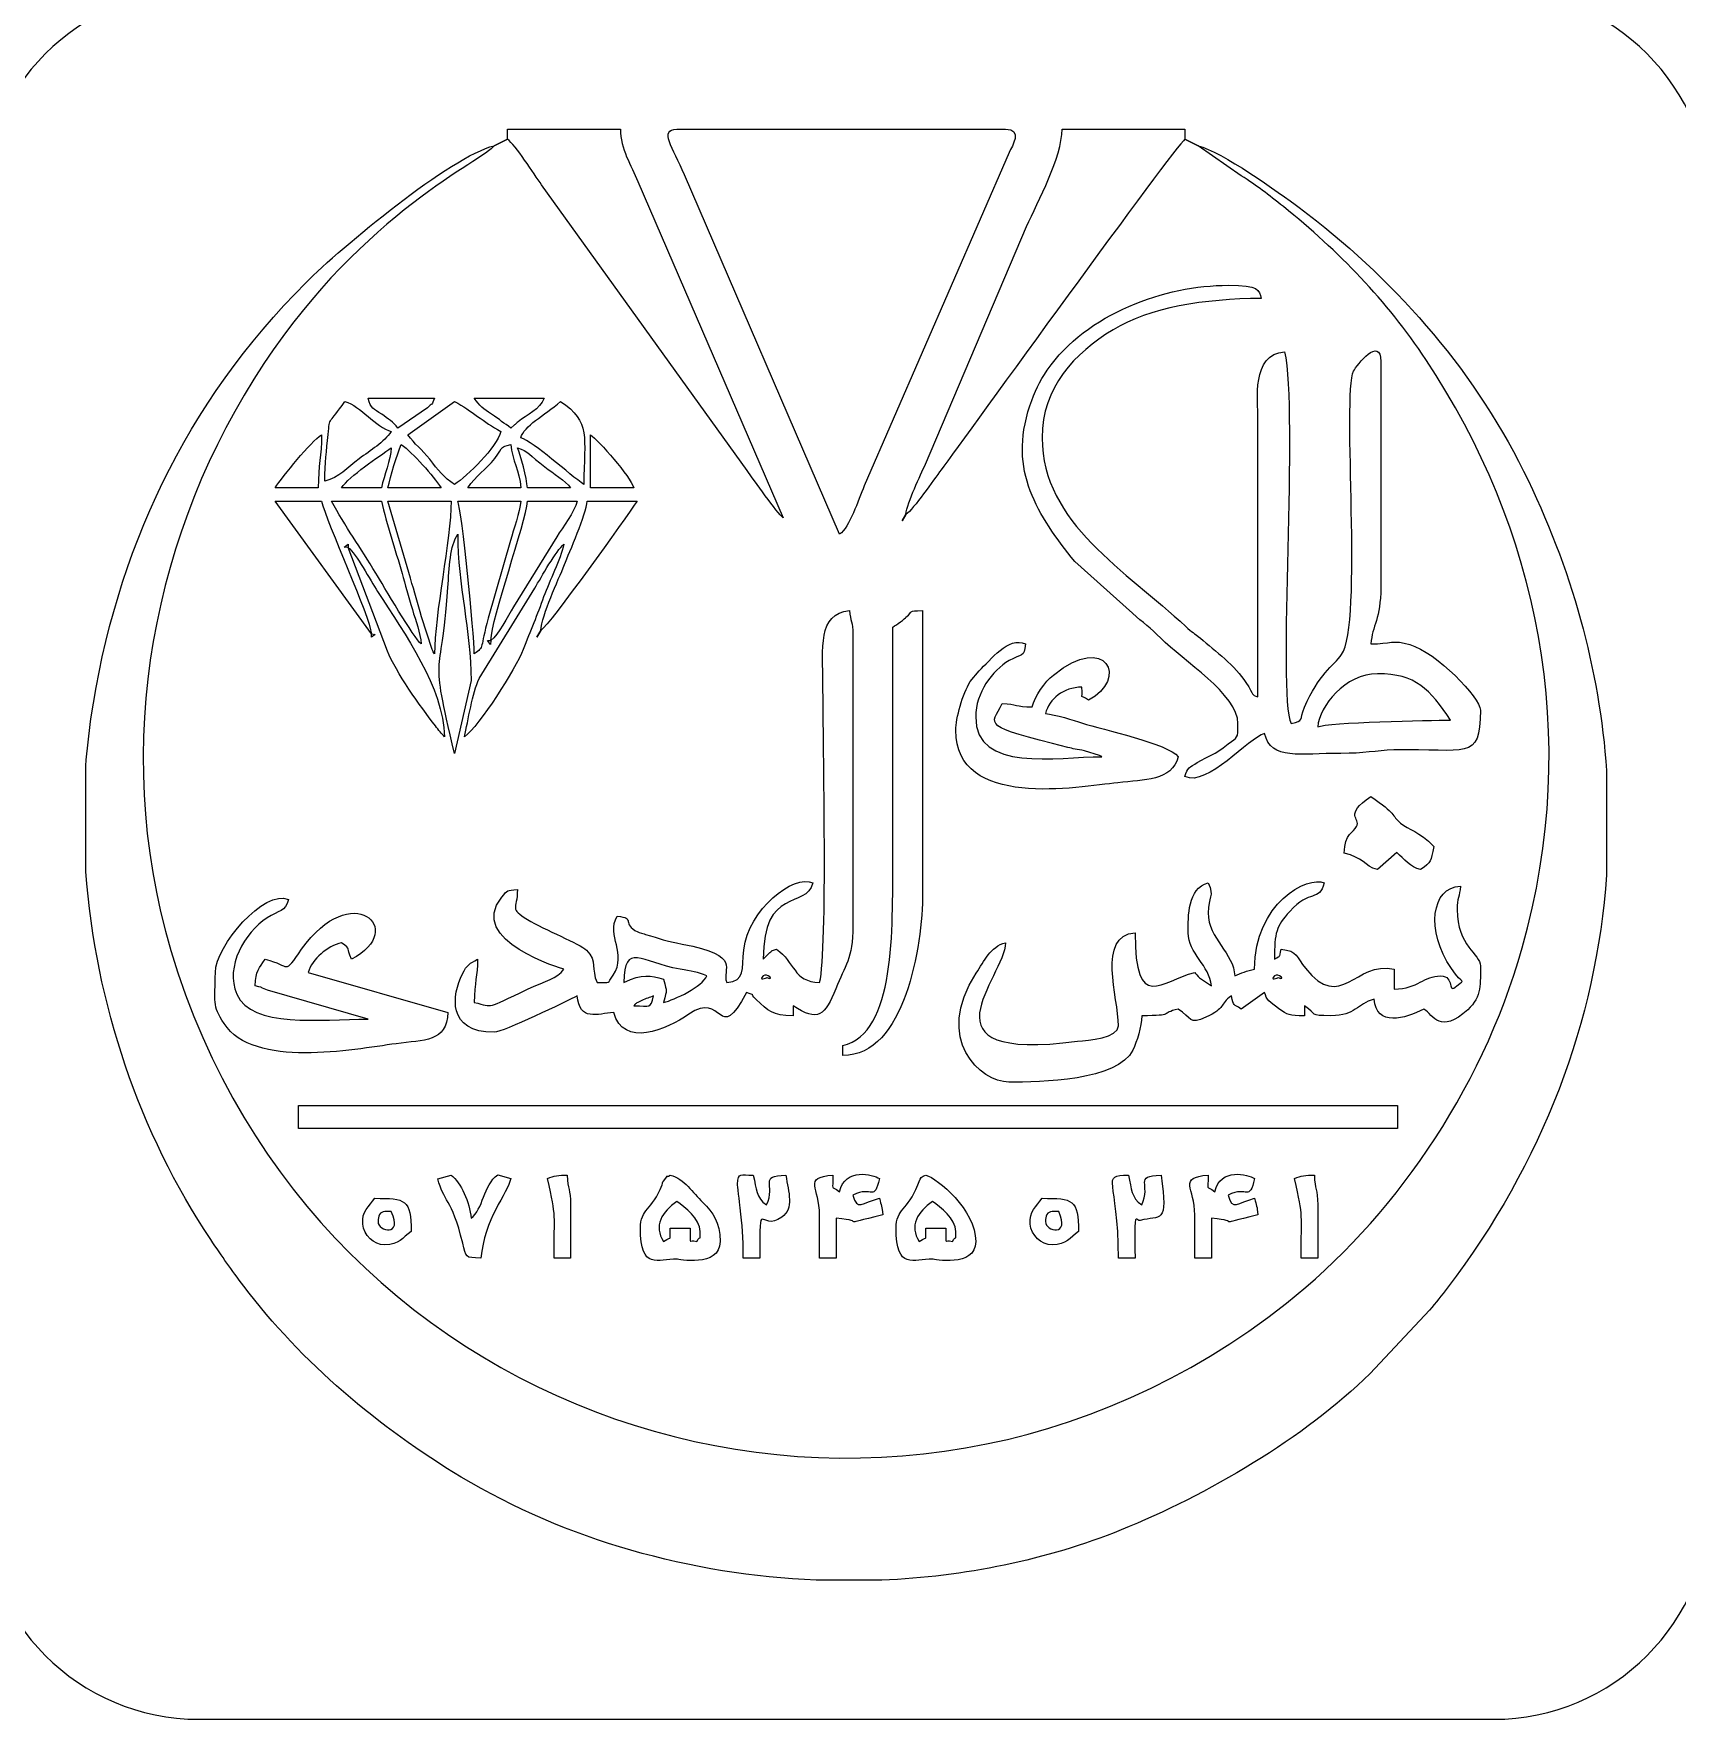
# Model space of a CAD drawing. Header units: millimetres. Extents: x -591 to 604, y 170 to 320.
# Drawn here: x 107.87 to 155.21, y 170.47 to 219.02 of the extents above; entities that cross this region are included whole.
import ezdxf

# ---------------------------------------------------------------- set-up
doc = ezdxf.new("R2010")
doc.units = ezdxf.units.MM
doc.header["$MEASUREMENT"] = 0
doc.layers.add('Layer 1', color=7, linetype='Continuous')

msp = doc.modelspace()

# ---------------------------------------------------------------- linework, layer by layer
at = {"layer": 'Layer 1', "color": 250, "lineweight": 18}
msp.add_open_spline([(112.6292, 220.2725), (112.6292, 220.2725), (149.9166, 220.2725), (149.9166, 220.2725), (153.3625, 220.2725), (156.1729, 217.4621), (156.1729, 214.0162), (156.1729, 214.0162), (156.1729, 176.7288), (156.1729, 176.7288), (156.1729, 173.2829), (153.3625, 170.4725), (149.9166, 170.4725), (149.9166, 170.4725), (112.6292, 170.4725), (112.6292, 170.4725), (109.1833, 170.4725), (106.3729, 173.2829), (106.3729, 176.7288), (106.3729, 176.7288), (106.3729, 214.0162), (106.3729, 214.0162), (106.3729, 217.4621), (109.1833, 220.2725), (112.6292, 220.2725)], degree=3, knots=[0, 0, 0, 0, 0.125, 0.125, 0.125, 0.25, 0.25, 0.25, 0.375, 0.375, 0.375, 0.5, 0.5, 0.5, 0.625, 0.625, 0.625, 0.75, 0.75, 0.75, 0.875, 0.875, 0.875, 1, 1, 1, 1], dxfattribs=at)
at = {"layer": 'Layer 1', "color": 240}
for points, knots in [([(121.5196, 215.9787), (121.7502, 215.8096), (122.2702, 214.9777), (122.5027, 214.667), (122.5027, 214.667), (128.4232, 206.4356), (128.4232, 206.4356), (128.5936, 206.1854), (129.2925, 205.1977), (129.4561, 205.078), (129.4561, 205.078), (125.2753, 214.7622), (125.2753, 214.7622), (125.0812, 215.2163), (124.7706, 215.7037), (124.7706, 216.2656), (124.7706, 216.2656), (121.5196, 216.2656), (121.5196, 216.2656), (121.5196, 216.2656), (121.5196, 215.9787), (121.5196, 215.9787)], [0, 0, 0, 0, 0.1428571, 0.1428571, 0.1428571, 0.2857143, 0.2857143, 0.2857143, 0.4285714, 0.4285714, 0.4285714, 0.5714286, 0.5714286, 0.5714286, 0.7142857, 0.7142857, 0.7142857, 0.8571429, 0.8571429, 0.8571429, 1, 1, 1, 1]), ([(131.0816, 204.5999), (131.3687, 204.8104), (131.6157, 205.5724), (131.7919, 205.9932), (131.7919, 205.9932), (135.9667, 215.5944), (135.9667, 215.5944), (136.0563, 215.7854), (136.3591, 216.2656), (135.8625, 216.2656), (135.8625, 216.2656), (126.3963, 216.2656), (126.3963, 216.2656), (125.8735, 216.2656), (126.2796, 215.7359), (126.6138, 214.9534), (126.6138, 214.9534), (131.0816, 204.5999), (131.0816, 204.5999)], [0, 0, 0, 0, 0.1666667, 0.1666667, 0.1666667, 0.3333333, 0.3333333, 0.3333333, 0.5, 0.5, 0.5, 0.6666667, 0.6666667, 0.6666667, 0.8333333, 0.8333333, 0.8333333, 1, 1, 1, 1]), ([(132.994, 205.1736), (133.2156, 205.322), (133.7902, 206.1717), (134.005, 206.4575), (134.7037, 207.3873), (140.7305, 215.7622), (141.0261, 215.9787), (141.0261, 215.9787), (141.0261, 216.2656), (141.0261, 216.2656), (141.0261, 216.2656), (137.4881, 216.2656), (137.4881, 216.2656), (137.4881, 215.4549), (136.7991, 214.202), (136.469, 213.46), (136.469, 213.46), (133.5541, 206.6215), (133.5541, 206.6215), (133.4212, 206.2995), (133.024, 205.5346), (132.994, 205.1736)], [0, 0, 0, 0, 0.1428571, 0.1428571, 0.1428571, 0.2857143, 0.2857143, 0.2857143, 0.4285714, 0.4285714, 0.4285714, 0.5714286, 0.5714286, 0.5714286, 0.7142857, 0.7142857, 0.7142857, 0.8571429, 0.8571429, 0.8571429, 1, 1, 1, 1]), ([(141.4086, 215.7875), (141.4086, 215.7875), (142.6517, 214.927), (142.6517, 214.927), (143.1052, 214.6247), (143.4274, 214.3902), (143.8645, 214.0364), (145.4564, 212.7483), (146.8343, 211.3385), (147.9687, 209.6301), (151.1679, 204.8115), (152.4842, 198.8305), (150.7401, 192.6866), (149.5464, 188.4813), (146.9604, 184.838), (143.95, 182.4562), (132.5688, 173.4512), (115.9576, 178.6985), (111.8269, 192.6121), (110.056, 198.577), (111.3464, 204.754), (114.5008, 209.5151), (117.385, 213.8681), (120.8318, 215.3707), (121.1371, 215.7875), (119.8893, 215.4968), (116.7263, 212.8586), (115.7108, 211.8432), (112.2588, 208.3916), (110.2269, 204.1153), (109.5241, 199.2881), (109.4586, 198.8392), (109.4096, 198.3872), (109.3759, 197.9331), (109.3759, 197.9331), (109.3759, 194.8858), (109.3759, 194.8858), (109.6508, 191.0946), (110.9288, 187.3401), (112.971, 184.2897), (113.3116, 183.781), (113.5595, 183.4306), (113.9237, 182.9477), (115.5836, 180.7463), (117.8312, 178.86), (120.1861, 177.4489), (123.2029, 175.6412), (126.7899, 174.6299), (130.4087, 174.4793), (130.4087, 174.4793), (132.3016, 174.4793), (132.3016, 174.4793), (134.6773, 174.5787), (137.0263, 175.0554), (139.1957, 175.9271), (141.6467, 176.9121), (144.4903, 178.581), (146.3588, 180.4297), (146.3588, 180.4297), (148.0738, 182.2528), (148.0738, 182.2528), (148.2527, 182.4643), (148.4271, 182.6916), (148.581, 182.8928), (151.3437, 186.5041), (152.8745, 190.5925), (153.1699, 194.7787), (153.1699, 194.7787), (153.1699, 197.7939), (153.1699, 197.7939), (152.9652, 200.7065), (152.1689, 203.6224), (150.7794, 206.4167), (149.2627, 209.4669), (146.9818, 212.0047), (144.3182, 214.0118), (143.7522, 214.4384), (142.063, 215.6351), (141.4086, 215.7875)], [0, 0, 0, 0, 0.0384615, 0.0384615, 0.0384615, 0.0769231, 0.0769231, 0.0769231, 0.1153846, 0.1153846, 0.1153846, 0.1538462, 0.1538462, 0.1538462, 0.1923077, 0.1923077, 0.1923077, 0.2307692, 0.2307692, 0.2307692, 0.2692308, 0.2692308, 0.2692308, 0.3076923, 0.3076923, 0.3076923, 0.3461538, 0.3461538, 0.3461538, 0.3846154, 0.3846154, 0.3846154, 0.4230769, 0.4230769, 0.4230769, 0.4615385, 0.4615385, 0.4615385, 0.5, 0.5, 0.5, 0.5384615, 0.5384615, 0.5384615, 0.5769231, 0.5769231, 0.5769231, 0.6153846, 0.6153846, 0.6153846, 0.6538462, 0.6538462, 0.6538462, 0.6923077, 0.6923077, 0.6923077, 0.7307692, 0.7307692, 0.7307692, 0.7692308, 0.7692308, 0.7692308, 0.8076923, 0.8076923, 0.8076923, 0.8461538, 0.8461538, 0.8461538, 0.8846154, 0.8846154, 0.8846154, 0.9230769, 0.9230769, 0.9230769, 0.9615385, 0.9615385, 0.9615385, 1, 1, 1, 1]), ([(121.3283, 215.8831), (121.3283, 215.8831), (121.1371, 215.7875), (121.1371, 215.7875), (121.1371, 215.7875), (121.3283, 215.8831), (121.3283, 215.8831)], [0, 0, 0, 0, 0.5, 0.5, 0.5, 1, 1, 1, 1]), ([(121.5196, 215.9787), (121.5196, 215.9787), (121.3283, 215.8831), (121.3283, 215.8831), (121.3283, 215.8831), (121.5196, 215.9787), (121.5196, 215.9787)], [0, 0, 0, 0, 0.5, 0.5, 0.5, 1, 1, 1, 1]), ([(141.2174, 215.8831), (141.2174, 215.8831), (141.0261, 215.9787), (141.0261, 215.9787), (141.0261, 215.9787), (141.2174, 215.8831), (141.2174, 215.8831)], [0, 0, 0, 0, 0.5, 0.5, 0.5, 1, 1, 1, 1]), ([(141.4086, 215.7875), (141.4086, 215.7875), (141.2174, 215.8831), (141.2174, 215.8831), (141.2174, 215.8831), (141.4086, 215.7875), (141.4086, 215.7875)], [0, 0, 0, 0, 0.5, 0.5, 0.5, 1, 1, 1, 1]), ([(142.556, 199.1495), (142.556, 198.686), (142.541, 198.7803), (142.2767, 198.5682), (141.8403, 198.2179), (141.734, 198.2425), (141.3834, 198.0272), (141.1701, 197.8963), (141.0963, 197.8824), (141.0261, 197.6195), (141.6836, 197.3155), (142.8517, 198.7373), (143.3209, 198.8626), (143.5028, 198.0823), (144.3482, 198.2929), (145.5205, 198.2886), (146.1836, 198.2862), (146.5131, 198.3716), (147.0471, 198.3877), (149.1328, 198.4501), (149.5364, 198.0229), (149.5364, 199.5319), (149.5364, 199.889), (148.2728, 201.2026), (147.5039, 201.4268), (147.0175, 201.5686), (146.9521, 201.4443), (146.3808, 201.4443), (146.4242, 201.9662), (146.6677, 202.1736), (146.6677, 203.07), (146.6677, 203.07), (146.6677, 209.5721), (146.6677, 209.5721), (146.6677, 210.3439), (145.9635, 209.4628), (145.8864, 209.3017), (145.5469, 208.5923), (146.163, 201.9926), (145.5411, 201.1368), (145.3056, 200.8128), (144.8721, 200.5596), (144.4739, 199.622), (144.302, 199.2171), (144.4838, 199.2558), (144.086, 199.1495), (143.6744, 200.0073), (144.3002, 208.1185), (143.8947, 209.8589), (142.9349, 209.7791), (143.1294, 208.4296), (143.1297, 207.9466), (143.1297, 207.9466), (143.1297, 199.9144), (143.1297, 199.9144), (142.9248, 199.9971), (143.0418, 199.9253), (142.7842, 200.3339), (142.4935, 200.7949), (141.8948, 201.2529), (141.4746, 201.606), (141.2811, 201.7687), (141.2428, 201.7644), (141.0492, 201.9456), (139.3456, 203.5403), (136.9144, 204.921), (136.9144, 207.3728), (136.9144, 208.8435), (137.8426, 209.8092), (138.9611, 210.4897), (140.0008, 211.1222), (141.5764, 211.389), (143.2254, 211.389), (143.1568, 211.6456), (143.1755, 211.7715), (142.2692, 211.7715), (140.4711, 211.7715), (138.1887, 210.9647), (137.0651, 209.3259), (136.8345, 208.9895), (136.7036, 208.7163), (136.563, 208.2981), (135.9295, 206.4133), (136.7884, 205.1585), (137.855, 203.8192), (137.855, 203.8192), (139.5202, 202.329), (139.5202, 202.329), (139.8266, 202.0369), (140.0293, 201.9192), (140.3322, 201.6111), (140.9708, 200.962), (142.556, 199.9869), (142.556, 199.1495)], [0, 0, 0, 0, 0.0322581, 0.0322581, 0.0322581, 0.0645161, 0.0645161, 0.0645161, 0.0967742, 0.0967742, 0.0967742, 0.1290323, 0.1290323, 0.1290323, 0.1612903, 0.1612903, 0.1612903, 0.1935484, 0.1935484, 0.1935484, 0.2258065, 0.2258065, 0.2258065, 0.2580645, 0.2580645, 0.2580645, 0.2903226, 0.2903226, 0.2903226, 0.3225806, 0.3225806, 0.3225806, 0.3548387, 0.3548387, 0.3548387, 0.3870968, 0.3870968, 0.3870968, 0.4193548, 0.4193548, 0.4193548, 0.4516129, 0.4516129, 0.4516129, 0.483871, 0.483871, 0.483871, 0.516129, 0.516129, 0.516129, 0.5483871, 0.5483871, 0.5483871, 0.5806452, 0.5806452, 0.5806452, 0.6129032, 0.6129032, 0.6129032, 0.6451613, 0.6451613, 0.6451613, 0.6774194, 0.6774194, 0.6774194, 0.7096774, 0.7096774, 0.7096774, 0.7419355, 0.7419355, 0.7419355, 0.7741935, 0.7741935, 0.7741935, 0.8064516, 0.8064516, 0.8064516, 0.8387097, 0.8387097, 0.8387097, 0.8709677, 0.8709677, 0.8709677, 0.9032258, 0.9032258, 0.9032258, 0.9354839, 0.9354839, 0.9354839, 0.9677419, 0.9677419, 0.9677419, 1, 1, 1, 1]), ([(116.2605, 206.1298), (116.6675, 206.2246), (116.9042, 206.5187), (117.2437, 206.7721), (117.5833, 207.0254), (117.9565, 207.2409), (118.1729, 207.5641), (117.7133, 207.6869), (117.2937, 208.302), (116.8343, 208.4246), (116.3788, 207.7447), (116.403, 208.0277), (116.3524, 207.4723), (116.3083, 206.9869), (116.2605, 206.6771), (116.2605, 206.1298)], [0, 0, 0, 0, 0.2, 0.2, 0.2, 0.4, 0.4, 0.4, 0.6, 0.6, 0.6, 0.8, 0.8, 0.8, 1, 1, 1, 1]), ([(118.3642, 207.6597), (118.3642, 207.6597), (119.214, 208.2442), (119.214, 208.2442), (119.3573, 208.3789), (119.3375, 208.3037), (119.416, 208.5203), (119.416, 208.5203), (117.5036, 208.5203), (117.5036, 208.5203), (117.5884, 208.2024), (117.6634, 208.2212), (117.8983, 208.0546), (118.0777, 207.9275), (118.2404, 207.8285), (118.3642, 207.6597)], [0, 0, 0, 0, 0.2, 0.2, 0.2, 0.4, 0.4, 0.4, 0.6, 0.6, 0.6, 0.8, 0.8, 0.8, 1, 1, 1, 1]), ([(118.6511, 207.4685), (118.8452, 207.1785), (119.0475, 207.0596), (119.28, 206.7588), (119.5187, 206.4499), (119.687, 206.2368), (119.9897, 206.0342), (120.3705, 206.2891), (121.201, 207.0875), (121.3283, 207.5641), (120.8099, 207.8384), (120.5081, 208.1505), (119.9897, 208.4246), (119.9897, 208.4246), (118.6511, 207.4685), (118.6511, 207.4685)], [0, 0, 0, 0, 0.2, 0.2, 0.2, 0.4, 0.4, 0.4, 0.6, 0.6, 0.6, 0.8, 0.8, 0.8, 1, 1, 1, 1]), ([(121.6152, 207.6597), (121.6152, 207.6597), (121.7179, 207.7482), (121.7179, 207.7482), (121.7328, 207.7606), (121.8014, 207.8186), (121.822, 207.8355), (122.0782, 208.0437), (122.4527, 208.1922), (122.5714, 208.5203), (122.5714, 208.5203), (120.5634, 208.5203), (120.5634, 208.5203), (120.7153, 208.2935), (120.8178, 208.2195), (121.0594, 208.0602), (121.2908, 207.9077), (121.4163, 207.7928), (121.6152, 207.6597)], [0, 0, 0, 0, 0.1666667, 0.1666667, 0.1666667, 0.3333333, 0.3333333, 0.3333333, 0.5, 0.5, 0.5, 0.6666667, 0.6666667, 0.6666667, 0.8333333, 0.8333333, 0.8333333, 1, 1, 1, 1]), ([(121.9021, 207.3728), (122.2744, 207.2734), (123.3168, 206.3035), (123.7188, 206.0342), (123.7188, 207.4135), (123.9347, 207.832), (123.0495, 208.4246), (122.5571, 207.9967), (122, 207.7394), (121.9021, 207.3728)], [0, 0, 0, 0, 0.3333333, 0.3333333, 0.3333333, 0.6666667, 0.6666667, 0.6666667, 1, 1, 1, 1]), ([(114.8263, 205.9386), (114.8263, 205.9386), (116.0693, 205.9386), (116.0693, 205.9386), (116.0693, 206.6073), (116.1649, 206.8528), (116.1649, 207.4685), (115.8453, 207.2546), (115.0566, 206.2827), (114.8263, 205.9386)], [0, 0, 0, 0, 0.3333333, 0.3333333, 0.3333333, 0.6666667, 0.6666667, 0.6666667, 1, 1, 1, 1]), ([(123.9101, 205.9386), (123.9101, 205.9386), (125.1531, 205.9386), (125.1531, 205.9386), (125.068, 206.2573), (124.1319, 207.306), (123.9101, 207.4685), (123.9101, 207.4685), (123.9101, 205.9386), (123.9101, 205.9386)], [0, 0, 0, 0, 0.3333333, 0.3333333, 0.3333333, 0.6666667, 0.6666667, 0.6666667, 1, 1, 1, 1]), ([(116.7386, 205.9386), (116.7386, 205.9386), (117.886, 205.9386), (117.886, 205.9386), (117.9702, 206.2995), (118.1438, 206.7367), (118.1729, 207.086), (117.8141, 206.8458), (116.9593, 206.2679), (116.7386, 205.9386)], [0, 0, 0, 0, 0.3333333, 0.3333333, 0.3333333, 0.6666667, 0.6666667, 0.6666667, 1, 1, 1, 1]), ([(118.0773, 205.9386), (118.0773, 205.9386), (119.6072, 205.9386), (119.6072, 205.9386), (119.3827, 206.2737), (118.7956, 206.9568), (118.4598, 207.1816), (118.3315, 206.9145), (118.153, 206.2634), (118.0773, 205.9386)], [0, 0, 0, 0, 0.3333333, 0.3333333, 0.3333333, 0.6666667, 0.6666667, 0.6666667, 1, 1, 1, 1]), ([(120.3722, 205.9386), (120.3722, 205.9386), (121.9021, 205.9386), (121.9021, 205.9386), (121.8607, 206.4354), (121.653, 206.7277), (121.6152, 207.1816), (121.2852, 207.0935), (121.4474, 207.1722), (121.1506, 206.7857), (120.905, 206.466), (120.6007, 206.2798), (120.3722, 205.9386)], [0, 0, 0, 0, 0.25, 0.25, 0.25, 0.5, 0.5, 0.5, 0.75, 0.75, 0.75, 1, 1, 1, 1]), ([(122.0934, 205.9386), (122.0934, 205.9386), (123.3363, 205.9386), (123.3363, 205.9386), (123.1888, 206.1402), (122.8334, 206.3614), (122.5979, 206.5388), (122.1521, 206.8747), (122.1151, 207.0037), (121.8065, 207.086), (121.8967, 206.8979), (122.0714, 206.2025), (122.0934, 205.9386)], [0, 0, 0, 0, 0.25, 0.25, 0.25, 0.5, 0.5, 0.5, 0.75, 0.75, 0.75, 1, 1, 1, 1]), ([(117.5992, 201.7313), (117.5584, 202.2214), (116.3091, 204.9372), (116.1649, 205.556), (116.1649, 205.556), (114.8263, 205.556), (114.8263, 205.556), (114.8263, 205.556), (117.5992, 201.7313), (117.5992, 201.7313)], [0, 0, 0, 0, 0.3333333, 0.3333333, 0.3333333, 0.6666667, 0.6666667, 0.6666667, 1, 1, 1, 1]), ([(119.0335, 201.4443), (119.0082, 201.748), (118.8728, 202.113), (118.7799, 202.4338), (118.6716, 202.8078), (118.5684, 203.1603), (118.4806, 203.4731), (118.2825, 204.1783), (118.0441, 204.8774), (117.886, 205.556), (117.886, 205.556), (116.4518, 205.556), (116.4518, 205.556), (116.8382, 204.8256), (117.2935, 204.2096), (117.7257, 203.4833), (117.931, 203.1382), (118.8357, 201.5892), (119.0335, 201.4443)], [0, 0, 0, 0, 0.1666667, 0.1666667, 0.1666667, 0.3333333, 0.3333333, 0.3333333, 0.5, 0.5, 0.5, 0.6666667, 0.6666667, 0.6666667, 0.8333333, 0.8333333, 0.8333333, 1, 1, 1, 1]), ([(119.416, 201.1576), (119.416, 202.2683), (119.894, 204.4569), (119.894, 205.556), (119.894, 205.556), (118.0773, 205.556), (118.0773, 205.556), (118.0773, 205.556), (118.7259, 203.3361), (118.7259, 203.3361), (118.841, 202.9262), (118.9295, 202.6169), (119.0447, 202.2206), (119.0447, 202.2206), (119.3462, 201.2789), (119.3462, 201.2789), (119.3544, 201.2624), (119.374, 201.231), (119.3808, 201.218), (119.3877, 201.2049), (119.4026, 201.1766), (119.416, 201.1576)], [0, 0, 0, 0, 0.1428571, 0.1428571, 0.1428571, 0.2857143, 0.2857143, 0.2857143, 0.4285714, 0.4285714, 0.4285714, 0.5714286, 0.5714286, 0.5714286, 0.7142857, 0.7142857, 0.7142857, 0.8571429, 0.8571429, 0.8571429, 1, 1, 1, 1]), ([(120.5634, 201.1576), (120.8617, 201.376), (120.7147, 201.2874), (120.9666, 202.1886), (120.9666, 202.1886), (121.6039, 204.4198), (121.6039, 204.4198), (121.6985, 204.7439), (121.8748, 205.229), (121.9021, 205.556), (121.9021, 205.556), (120.0853, 205.556), (120.0853, 205.556), (120.2034, 205.31), (120.5634, 201.713), (120.5634, 201.1576)], [0, 0, 0, 0, 0.2, 0.2, 0.2, 0.4, 0.4, 0.4, 0.6, 0.6, 0.6, 0.8, 0.8, 0.8, 1, 1, 1, 1]), ([(121.0415, 201.5399), (121.2759, 201.7117), (121.5085, 202.2235), (121.6923, 202.5148), (121.6923, 202.5148), (122.9353, 204.5228), (122.9353, 204.5228), (123.119, 204.8145), (123.4399, 205.2278), (123.5276, 205.556), (123.5276, 205.556), (122.0934, 205.556), (122.0934, 205.556), (122.0408, 204.924), (121.0553, 202.1594), (121.0415, 201.5399)], [0, 0, 0, 0, 0.2, 0.2, 0.2, 0.4, 0.4, 0.4, 0.6, 0.6, 0.6, 0.8, 0.8, 0.8, 1, 1, 1, 1]), ([(122.4758, 201.8269), (122.7455, 202.0074), (124.9224, 205.0687), (125.2489, 205.556), (125.2489, 205.556), (123.8145, 205.556), (123.8145, 205.556), (123.782, 205.1663), (123.3025, 204.085), (123.1589, 203.7256), (122.9777, 203.2723), (122.5144, 202.2902), (122.4758, 201.8269)], [0, 0, 0, 0, 0.25, 0.25, 0.25, 0.5, 0.5, 0.5, 0.75, 0.75, 0.75, 1, 1, 1, 1]), ([(132.994, 205.1736), (132.994, 205.1736), (132.884, 204.9872), (132.884, 204.9872), (132.884, 204.9872), (132.994, 205.1736), (132.994, 205.1736)], [0, 0, 0, 0, 0.5, 0.5, 0.5, 1, 1, 1, 1]), ([(119.9897, 198.2889), (119.9897, 198.2889), (120.4678, 200.3925), (120.4678, 200.3925), (120.4678, 201.8315), (120.0853, 203.1305), (120.0853, 204.5999), (119.8604, 204.2761), (119.8395, 203.6323), (119.8018, 203.0666), (119.6087, 200.1816), (119.2616, 201.4142), (119.9897, 198.2889)], [0, 0, 0, 0, 0.25, 0.25, 0.25, 0.5, 0.5, 0.5, 0.75, 0.75, 0.75, 1, 1, 1, 1]), ([(116.9299, 204.2174), (116.9299, 204.2174), (116.9299, 204.313), (116.9299, 204.313), (116.9299, 204.313), (116.8183, 204.2333), (116.8183, 204.2333), (116.8183, 204.2333), (116.9299, 204.2174), (116.9299, 204.2174)], [0, 0, 0, 0, 0.3333333, 0.3333333, 0.3333333, 0.6666667, 0.6666667, 0.6666667, 1, 1, 1, 1]), ([(116.9299, 204.2174), (116.9299, 204.2174), (118.0624, 201.2383), (118.0624, 201.2383), (118.3034, 200.6315), (119.0056, 199.6434), (119.4415, 199.0793), (119.5354, 198.9581), (119.6182, 198.8644), (119.7028, 198.767), (119.6711, 200.1936), (118.5738, 201.7132), (117.7717, 202.9556), (117.572, 203.2649), (117.1592, 204.0493), (116.9299, 204.2174)], [0, 0, 0, 0, 0.2, 0.2, 0.2, 0.4, 0.4, 0.4, 0.6, 0.6, 0.6, 0.8, 0.8, 0.8, 1, 1, 1, 1]), ([(120.2766, 198.767), (120.708, 199.0832), (121.749, 200.7167), (121.9707, 201.2802), (122.1823, 201.8177), (122.3751, 202.2804), (122.5603, 202.7942), (122.7314, 203.2696), (123.0384, 203.8549), (123.1451, 204.313), (122.9153, 204.1446), (122.5035, 203.361), (122.3033, 203.0513), (122.3033, 203.0513), (120.7045, 200.4426), (120.7045, 200.4426), (120.5073, 200.027), (120.3882, 199.2466), (120.2766, 198.767)], [0, 0, 0, 0, 0.1666667, 0.1666667, 0.1666667, 0.3333333, 0.3333333, 0.3333333, 0.5, 0.5, 0.5, 0.6666667, 0.6666667, 0.6666667, 0.8333333, 0.8333333, 0.8333333, 1, 1, 1, 1]), ([(130.5079, 191.6911), (129.7415, 191.7081), (129.7967, 192.2912), (129.2649, 192.6473), (129.0908, 192.6007), (129.168, 192.6274), (129.0703, 192.5549), (129.0703, 192.5549), (128.8824, 192.3605), (128.8824, 192.3605), (128.8824, 194.4652), (130.1095, 193.7842), (130.3167, 194.5597), (129.7532, 194.8202), (128.4608, 193.7889), (128.3219, 192.6339), (128.2537, 192.0663), (128.3842, 191.7371), (127.8306, 191.6911), (127.6678, 192.0852), (128.3304, 192.461), (126.5472, 192.7982), (126.0762, 192.8871), (125.9148, 192.9497), (125.4886, 193.0783), (125.4835, 193.0798), (125.2815, 193.1421), (125.2709, 193.1475), (124.7776, 193.3959), (125.2345, 193.5423), (124.6752, 193.6035), (124.3476, 193.0205), (124.9822, 192.5368), (124.5604, 191.9039), (124.3796, 191.6326), (124.5126, 191.7002), (124.1014, 191.6911), (123.9134, 192.0829), (124.1213, 192.295), (123.7914, 192.6241), (123.605, 192.8101), (122.5862, 193.2026), (122.0917, 193.5086), (121.567, 193.8335), (121.7931, 193.7706), (121.8065, 194.3685), (121.4827, 194.3415), (121.532, 194.3611), (121.3562, 194.1493), (120.3183, 192.8975), (123.1183, 192.0757), (123.1451, 192.0736), (122.9359, 191.7879), (122.649, 191.752), (122.0959, 191.4971), (120.8547, 190.9253), (121.1505, 190.9806), (120.5634, 191.1174), (120.5634, 191.6979), (120.6591, 191.8835), (120.6591, 192.3605), (120.4293, 192.2389), (120.3504, 192.2046), (120.2199, 191.9387), (119.9249, 191.3373), (119.7608, 190.2567), (121.1371, 190.2567), (121.3748, 190.2567), (123.2251, 191.1485), (123.5276, 191.3085), (123.5894, 190.5655), (124.1026, 190.7908), (124.5794, 190.8304), (124.8551, 189.798), (126.0936, 190.3298), (126.7396, 190.779), (127.7524, 191.4832), (127.5728, 189.8329), (128.4043, 191.4041), (128.7728, 191.2708), (128.4263, 191.422), (128.6777, 191.1994), (129.0487, 190.8709), (129.1321, 190.7348), (129.743, 190.7348), (129.743, 190.7348), (129.743, 191.0216), (129.743, 191.0216), (130.4633, 190.5391), (130.6714, 190.7447), (130.9736, 191.5121), (131.2347, 192.1752), (131.4641, 192.3724), (131.4641, 193.3166), (131.4641, 193.3166), (131.4641, 201.7313), (131.4641, 201.7313), (131.4641, 202.061), (131.3934, 202.1015), (131.3685, 202.4006), (130.4403, 202.3234), (130.6034, 201.2883), (130.6035, 200.2969), (130.6037, 198.4505), (130.7429, 192.6997), (130.5079, 191.6911)], [0, 0, 0, 0, 0.0285714, 0.0285714, 0.0285714, 0.0571429, 0.0571429, 0.0571429, 0.0857143, 0.0857143, 0.0857143, 0.1142857, 0.1142857, 0.1142857, 0.1428571, 0.1428571, 0.1428571, 0.1714286, 0.1714286, 0.1714286, 0.2, 0.2, 0.2, 0.2285714, 0.2285714, 0.2285714, 0.2571429, 0.2571429, 0.2571429, 0.2857143, 0.2857143, 0.2857143, 0.3142857, 0.3142857, 0.3142857, 0.3428571, 0.3428571, 0.3428571, 0.3714286, 0.3714286, 0.3714286, 0.4, 0.4, 0.4, 0.4285714, 0.4285714, 0.4285714, 0.4571429, 0.4571429, 0.4571429, 0.4857143, 0.4857143, 0.4857143, 0.5142857, 0.5142857, 0.5142857, 0.5428571, 0.5428571, 0.5428571, 0.5714286, 0.5714286, 0.5714286, 0.6, 0.6, 0.6, 0.6285714, 0.6285714, 0.6285714, 0.6571429, 0.6571429, 0.6571429, 0.6857143, 0.6857143, 0.6857143, 0.7142857, 0.7142857, 0.7142857, 0.7428571, 0.7428571, 0.7428571, 0.7714286, 0.7714286, 0.7714286, 0.8, 0.8, 0.8, 0.8285714, 0.8285714, 0.8285714, 0.8571429, 0.8571429, 0.8571429, 0.8857143, 0.8857143, 0.8857143, 0.9142857, 0.9142857, 0.9142857, 0.9428571, 0.9428571, 0.9428571, 0.9714286, 0.9714286, 0.9714286, 1, 1, 1, 1]), ([(132.6115, 201.9225), (132.6115, 199.6913), (132.6115, 197.4602), (132.6115, 195.2291), (132.6115, 193.2472), (132.6967, 190.2283), (131.1773, 189.8742), (131.1773, 189.8742), (131.1773, 189.5873), (131.1773, 189.5873), (132.9528, 189.5873), (133.4721, 192.7273), (133.4721, 194.2728), (133.4721, 194.2728), (133.4721, 202.4006), (133.4721, 202.4006), (133.0106, 202.3903), (133.2296, 202.3958), (132.9936, 202.2096), (132.9918, 202.2082), (132.914, 202.1342), (132.8396, 202.077), (132.7344, 201.9959), (132.6946, 201.978), (132.6115, 201.9225)], [0, 0, 0, 0, 0.125, 0.125, 0.125, 0.25, 0.25, 0.25, 0.375, 0.375, 0.375, 0.5, 0.5, 0.5, 0.625, 0.625, 0.625, 0.75, 0.75, 0.75, 0.875, 0.875, 0.875, 1, 1, 1, 1]), ([(117.5992, 201.7313), (117.5992, 201.7313), (117.5992, 201.6357), (117.5992, 201.6357), (117.5992, 201.6357), (117.7108, 201.7154), (117.7108, 201.7154), (117.7108, 201.7154), (117.5992, 201.7313), (117.5992, 201.7313)], [0, 0, 0, 0, 0.3333333, 0.3333333, 0.3333333, 0.6666667, 0.6666667, 0.6666667, 1, 1, 1, 1]), ([(121.0415, 201.5399), (121.0415, 201.5399), (120.9459, 201.5399), (120.9459, 201.5399), (120.9459, 201.5399), (121.0256, 201.4285), (121.0256, 201.4285), (121.0256, 201.4285), (121.0415, 201.5399), (121.0415, 201.5399)], [0, 0, 0, 0, 0.3333333, 0.3333333, 0.3333333, 0.6666667, 0.6666667, 0.6666667, 1, 1, 1, 1]), ([(122.4758, 201.8269), (122.4758, 201.8269), (122.3658, 201.6403), (122.3658, 201.6403), (122.3658, 201.6403), (122.4758, 201.8269), (122.4758, 201.8269)], [0, 0, 0, 0, 0.5, 0.5, 0.5, 1, 1, 1, 1]), ([(134.4282, 198.9582), (134.4282, 196.6664), (137.9497, 197.32), (139.0968, 197.4452), (139.8581, 197.5285), (140.6474, 197.4916), (140.8349, 198.1932), (140.5614, 198.5665), (138.6438, 198.9844), (138.0736, 199.1612), (137.8211, 199.2396), (137.299, 199.4123), (137.01, 199.4363), (137.1231, 199.86), (137.5195, 200.1892), (138.0618, 200.2013), (138.0989, 199.7572), (137.9594, 200.0341), (138.2532, 199.8187), (139.3952, 200.4232), (138.7828, 201.7947), (137.2383, 200.5468), (137.0055, 200.359), (136.7006, 199.9412), (136.6277, 199.6275), (136.147, 199.6275), (136.1995, 199.7136), (135.767, 199.7232), (135.4232, 199.0736), (135.1384, 199.101), (137.6576, 198.4583), (137.7947, 198.4234), (137.9153, 198.4107), (138.1368, 198.3638), (138.1368, 198.3638), (138.572, 198.2252), (138.572, 198.2252), (138.5861, 198.2191), (138.6155, 198.206), (138.6357, 198.1932), (137.341, 198.1932), (135.002, 197.7294), (135.002, 199.3407), (135.002, 200.0393), (135.4729, 200.6754), (135.9635, 200.961), (136.3371, 201.1785), (136.3898, 201.0188), (136.4363, 201.4443), (135.949, 201.6698), (135.4167, 200.9689), (135.105, 200.6721), (135.105, 200.6721), (134.8456, 200.3578), (134.8456, 200.3578), (134.6266, 200.0085), (134.4282, 199.2962), (134.4282, 198.9582)], [0, 0, 0, 0, 0.0526316, 0.0526316, 0.0526316, 0.1052632, 0.1052632, 0.1052632, 0.1578947, 0.1578947, 0.1578947, 0.2105263, 0.2105263, 0.2105263, 0.2631579, 0.2631579, 0.2631579, 0.3157895, 0.3157895, 0.3157895, 0.3684211, 0.3684211, 0.3684211, 0.4210526, 0.4210526, 0.4210526, 0.4736842, 0.4736842, 0.4736842, 0.5263158, 0.5263158, 0.5263158, 0.5789474, 0.5789474, 0.5789474, 0.6315789, 0.6315789, 0.6315789, 0.6842105, 0.6842105, 0.6842105, 0.7368421, 0.7368421, 0.7368421, 0.7894737, 0.7894737, 0.7894737, 0.8421053, 0.8421053, 0.8421053, 0.8947368, 0.8947368, 0.8947368, 0.9473684, 0.9473684, 0.9473684, 1, 1, 1, 1]), ([(144.8509, 199.0538), (144.9003, 199.6482), (145.642, 200.5839), (146.572, 200.5839), (147.6821, 200.5839), (148.0813, 200.1327), (148.6757, 199.245), (148.0883, 199.245), (145.1239, 199.185), (144.8509, 199.0538)], [0, 0, 0, 0, 0.3333333, 0.3333333, 0.3333333, 0.6666667, 0.6666667, 0.6666667, 1, 1, 1, 1]), ([(145.6158, 195.4203), (146.1692, 195.2913), (146.1856, 195.0453), (146.572, 194.9422), (146.572, 194.9422), (147.1279, 195.4389), (147.1279, 195.4389), (147.3553, 195.2381), (147.5063, 195.0245), (147.8151, 194.9422), (148.1416, 195.1608), (148.0955, 195.1736), (148.1975, 195.6115), (147.7742, 196.0577), (147.466, 196.087), (147.2402, 196.2797), (146.9635, 196.5154), (147.1261, 196.5467), (146.3808, 197.0458), (145.5874, 196.5145), (146.0959, 196.4234), (145.9733, 196.1833), (145.8814, 196.0038), (145.6287, 195.9937), (145.6158, 195.4203)], [0, 0, 0, 0, 0.125, 0.125, 0.125, 0.25, 0.25, 0.25, 0.375, 0.375, 0.375, 0.5, 0.5, 0.5, 0.625, 0.625, 0.625, 0.75, 0.75, 0.75, 0.875, 0.875, 0.875, 1, 1, 1, 1]), ([(113.105, 191.978), (113.105, 191.1362), (113.0014, 191.0412), (113.3558, 190.5075), (114.2185, 189.2086), (117.0465, 189.7564), (118.3099, 189.9285), (119.1067, 190.037), (119.7792, 189.971), (119.7985, 190.8304), (119.7985, 190.8304), (115.7825, 191.978), (115.7825, 191.978), (115.8923, 192.3894), (116.3289, 192.7291), (116.7386, 192.8385), (117.0545, 192.6071), (116.8459, 192.7344), (117.0255, 192.3605), (118.6735, 193.2325), (117.015, 194.6894), (115.5908, 192.6476), (115.0581, 191.8841), (115.2999, 192.1833), (114.5393, 192.3605), (114.3649, 192.0998), (114.2624, 192.0409), (114.2524, 191.5955), (114.6074, 191.5127), (114.2825, 191.5742), (114.6092, 191.474), (114.6092, 191.474), (117.5036, 190.6392), (117.5036, 190.6392), (116.1306, 190.6392), (114.1525, 190.359), (113.7227, 191.3551), (113.3769, 192.1563), (113.9529, 193.1319), (114.5935, 193.5492), (114.9471, 193.7795), (115.1113, 193.7166), (115.2088, 194.0816), (114.5211, 194.3996), (113.105, 192.7441), (113.105, 191.978)], [0, 0, 0, 0, 0.0666667, 0.0666667, 0.0666667, 0.1333333, 0.1333333, 0.1333333, 0.2, 0.2, 0.2, 0.2666667, 0.2666667, 0.2666667, 0.3333333, 0.3333333, 0.3333333, 0.4, 0.4, 0.4, 0.4666667, 0.4666667, 0.4666667, 0.5333333, 0.5333333, 0.5333333, 0.6, 0.6, 0.6, 0.6666667, 0.6666667, 0.6666667, 0.7333333, 0.7333333, 0.7333333, 0.8, 0.8, 0.8, 0.8666667, 0.8666667, 0.8666667, 0.9333333, 0.9333333, 0.9333333, 1, 1, 1, 1]), ([(143.0341, 192.0736), (142.8024, 192.0195), (142.6504, 191.9735), (142.4604, 191.8822), (142.446, 192.5271), (141.6954, 192.9548), (141.6954, 193.6991), (141.6954, 194.1648), (141.8863, 194.1618), (141.6954, 194.5597), (141.1028, 194.4014), (141.1217, 193.5991), (141.1217, 193.1254), (141.1217, 192.5293), (141.7427, 192.1779), (141.7911, 191.5955), (141.7911, 191.5955), (141.4465, 191.8246), (141.4465, 191.8246), (141.3916, 191.8789), (141.3328, 191.9591), (141.3129, 191.978), (140.3468, 191.7529), (139.5918, 190.7775), (139.5918, 193.1254), (138.4788, 193.0328), (139.1136, 191.2626), (139.1136, 190.4479), (139.1136, 190.0866), (138.2448, 190.037), (137.9382, 189.9979), (133.203, 189.3935), (135.8402, 191.8301), (135.8625, 192.8385), (135.4234, 192.7213), (135.2473, 192.3122), (135.0193, 191.9607), (133.7805, 190.0518), (135.1493, 188.8224), (135.9582, 188.8224), (136.8625, 188.8224), (139.0994, 188.8567), (139.5281, 189.7467), (139.6469, 189.9933), (139.7759, 190.4148), (139.7831, 190.7348), (140.7693, 190.7348), (140.2844, 190.7978), (140.8349, 190.9262), (141.2143, 190.672), (141.1516, 190.4626), (141.6336, 190.6888), (142.2119, 190.9606), (142.0173, 191.0539), (142.3648, 191.3085), (142.454, 190.9745), (142.4012, 191.0938), (142.6517, 190.9262), (142.6517, 190.9262), (143.3209, 191.4041), (143.3209, 191.4041), (143.3758, 191.1989), (143.4691, 191.1244), (143.7215, 190.9441), (143.9955, 190.7482), (144.022, 190.7348), (144.4684, 190.7348), (144.4684, 190.7348), (144.4684, 191.0216), (144.4684, 191.0216), (144.8529, 190.7641), (144.5845, 190.7348), (145.2334, 190.7348), (145.9491, 190.7348), (145.9733, 191.0786), (146.4764, 191.2129), (146.5429, 190.4141), (147.3678, 190.6389), (147.9107, 190.9262), (148.1869, 190.7411), (148.3791, 190.1879), (149.1725, 190.9073), (149.5844, 191.2806), (149.5364, 191.6878), (149.5364, 192.1692), (149.5364, 192.5071), (148.8669, 192.7414), (148.8669, 193.7948), (148.8669, 194.1244), (148.9376, 194.1649), (148.9625, 194.4641), (148.1277, 194.4454), (147.9544, 193.1916), (148.7, 192.09), (149.0509, 191.5714), (149.1133, 191.8283), (148.8623, 191.5982), (148.5621, 191.3232), (148.8231, 191.8822), (148.3888, 191.8822), (147.9106, 191.8822), (147.7549, 191.5155), (147.0501, 191.4999), (147.0501, 191.4999), (147.0501, 192.0736), (147.0501, 192.0736), (145.9377, 192.3327), (145.5266, 190.8206), (144.4966, 192.1017), (144.2448, 192.4152), (144.2767, 192.6076), (143.7991, 192.6473), (143.7322, 192.3677), (143.8114, 192.5095), (143.6078, 192.3605), (143.6078, 193.1375), (143.6541, 193.3033), (144.0455, 193.7396), (144.6218, 194.3826), (144.894, 194.0046), (145.0421, 194.5597), (144.5656, 194.78), (143.0341, 193.9768), (143.0341, 192.0736)], [0, 0, 0, 0, 0.0243902, 0.0243902, 0.0243902, 0.0487805, 0.0487805, 0.0487805, 0.0731707, 0.0731707, 0.0731707, 0.097561, 0.097561, 0.097561, 0.1219512, 0.1219512, 0.1219512, 0.1463415, 0.1463415, 0.1463415, 0.1707317, 0.1707317, 0.1707317, 0.195122, 0.195122, 0.195122, 0.2195122, 0.2195122, 0.2195122, 0.2439024, 0.2439024, 0.2439024, 0.2682927, 0.2682927, 0.2682927, 0.2926829, 0.2926829, 0.2926829, 0.3170732, 0.3170732, 0.3170732, 0.3414634, 0.3414634, 0.3414634, 0.3658537, 0.3658537, 0.3658537, 0.3902439, 0.3902439, 0.3902439, 0.4146341, 0.4146341, 0.4146341, 0.4390244, 0.4390244, 0.4390244, 0.4634146, 0.4634146, 0.4634146, 0.4878049, 0.4878049, 0.4878049, 0.5121951, 0.5121951, 0.5121951, 0.5365854, 0.5365854, 0.5365854, 0.5609756, 0.5609756, 0.5609756, 0.5853659, 0.5853659, 0.5853659, 0.6097561, 0.6097561, 0.6097561, 0.6341463, 0.6341463, 0.6341463, 0.6585366, 0.6585366, 0.6585366, 0.6829268, 0.6829268, 0.6829268, 0.7073171, 0.7073171, 0.7073171, 0.7317073, 0.7317073, 0.7317073, 0.7560976, 0.7560976, 0.7560976, 0.7804878, 0.7804878, 0.7804878, 0.804878, 0.804878, 0.804878, 0.8292683, 0.8292683, 0.8292683, 0.8536585, 0.8536585, 0.8536585, 0.8780488, 0.8780488, 0.8780488, 0.902439, 0.902439, 0.902439, 0.9268293, 0.9268293, 0.9268293, 0.9512195, 0.9512195, 0.9512195, 0.9756098, 0.9756098, 0.9756098, 1, 1, 1, 1]), ([(124.8663, 191.6911), (124.8925, 192.8661), (125.3472, 192.2815), (126.4905, 192.0721), (126.8007, 192.0153), (127.0084, 192.0015), (127.2569, 191.8822), (127.1466, 191.5779), (126.3218, 191.189), (126.0137, 191.1174), (126.1157, 191.5552), (126.1157, 191.3487), (126.0137, 191.7868), (125.6271, 191.8893), (125.4128, 191.9533), (124.8663, 191.6911)], [0, 0, 0, 0, 0.2, 0.2, 0.2, 0.4, 0.4, 0.4, 0.6, 0.6, 0.6, 0.8, 0.8, 0.8, 1, 1, 1, 1]), ([(128.8824, 191.8822), (128.984, 191.9838), (129.245, 191.7305), (128.9889, 191.8326), (128.9867, 191.8334), (128.7222, 191.7221), (128.8824, 191.8822)], [0, 0, 0, 0, 0.5, 0.5, 0.5, 1, 1, 1, 1]), ([(143.6078, 191.8822), (143.7094, 191.9838), (143.9705, 191.7305), (143.7144, 191.8326), (143.7121, 191.8334), (143.4476, 191.7221), (143.6078, 191.8822)], [0, 0, 0, 0, 0.5, 0.5, 0.5, 1, 1, 1, 1]), ([(125.1531, 191.0216), (125.2773, 191.1296), (125.1564, 191.0578), (125.3851, 191.1722), (125.508, 191.2335), (125.6052, 191.2502), (125.727, 191.3085), (125.6221, 190.916), (125.6556, 191.0216), (125.1531, 191.0216)], [0, 0, 0, 0, 0.3333333, 0.3333333, 0.3333333, 0.6666667, 0.6666667, 0.6666667, 1, 1, 1, 1]), ([(115.4956, 187.4838), (115.4956, 187.4838), (147.1457, 187.4838), (147.1457, 187.4838), (147.1457, 187.4838), (147.1457, 188.153), (147.1457, 188.153), (147.1457, 188.153), (115.4956, 188.153), (115.4956, 188.153), (115.4956, 188.153), (115.4956, 187.4838), (115.4956, 187.4838)], [0, 0, 0, 0, 0.25, 0.25, 0.25, 0.5, 0.5, 0.5, 0.75, 0.75, 0.75, 1, 1, 1, 1]), ([(119.5152, 186.0378), (119.6674, 185.3808), (119.9114, 185.4978), (120.2286, 184.1846), (120.3297, 183.7661), (120.2839, 183.765), (120.7546, 183.7546), (120.8471, 184.8663), (121.5136, 185.6131), (121.6152, 186.0495), (121.6152, 186.0495), (121.2364, 186.1567), (121.2364, 186.1567), (120.8275, 185.8482), (120.818, 185.1586), (120.4678, 184.902), (120.4294, 185.3632), (120.1816, 185.9343), (119.894, 186.145), (119.894, 186.145), (119.5152, 186.0378), (119.5152, 186.0378)], [0, 0, 0, 0, 0.1428571, 0.1428571, 0.1428571, 0.2857143, 0.2857143, 0.2857143, 0.4285714, 0.4285714, 0.4285714, 0.5714286, 0.5714286, 0.5714286, 0.7142857, 0.7142857, 0.7142857, 0.8571429, 0.8571429, 0.8571429, 1, 1, 1, 1]), ([(122.6671, 186.0495), (122.9412, 184.8726), (122.8583, 185.0561), (122.8583, 183.7546), (122.8583, 183.7546), (123.3363, 183.7546), (123.3363, 183.7546), (123.3363, 183.7546), (123.3363, 185.2844), (123.3363, 185.2844), (123.3363, 185.7651), (123.2505, 185.7126), (123.2408, 186.145), (122.9855, 186.1394), (122.8585, 186.1237), (122.6671, 186.0495)], [0, 0, 0, 0, 0.2, 0.2, 0.2, 0.4, 0.4, 0.4, 0.6, 0.6, 0.6, 0.8, 0.8, 0.8, 1, 1, 1, 1]), ([(125.3443, 184.6152), (125.3443, 183.3841), (125.8598, 183.7271), (126.3963, 183.7271), (126.3968, 183.7271), (127.6393, 183.4627), (127.6393, 184.2326), (127.6393, 184.7969), (127.4383, 185.0639), (127.1399, 185.3587), (126.8542, 185.6406), (126.617, 186.035), (126.2049, 186.145), (126.0266, 186.0256), (126.2146, 186.2398), (126.0474, 186.0161), (125.9379, 185.8695), (126.0203, 185.9986), (125.9683, 185.8602), (125.6858, 185.1059), (125.3443, 185.1898), (125.3443, 184.6152)], [0, 0, 0, 0, 0.1428571, 0.1428571, 0.1428571, 0.2857143, 0.2857143, 0.2857143, 0.4285714, 0.4285714, 0.4285714, 0.5714286, 0.5714286, 0.5714286, 0.7142857, 0.7142857, 0.7142857, 0.8571429, 0.8571429, 0.8571429, 1, 1, 1, 1]), ([(128.3087, 183.7546), (128.3087, 183.7546), (128.7867, 183.7546), (128.7867, 183.7546), (128.7867, 185.6471), (128.7686, 184.4649), (129.4185, 184.933), (129.7771, 185.1914), (129.6105, 185.6305), (129.5354, 186.1422), (128.7275, 186.1267), (129.2658, 185.8842), (128.978, 185.2844), (128.668, 185.5115), (128.6948, 185.7187), (128.5955, 186.145), (128.2193, 186.1366), (128.1709, 186.2362), (128.142, 185.8851), (128.1411, 185.8741), (128.2034, 185.3633), (128.221, 185.1984), (128.2741, 184.701), (128.3087, 184.3778), (128.3087, 183.7546)], [0, 0, 0, 0, 0.125, 0.125, 0.125, 0.25, 0.25, 0.25, 0.375, 0.375, 0.375, 0.5, 0.5, 0.5, 0.625, 0.625, 0.625, 0.75, 0.75, 0.75, 0.875, 0.875, 0.875, 1, 1, 1, 1]), ([(130.5079, 184.9976), (130.5079, 184.9976), (130.5079, 183.7546), (130.5079, 183.7546), (130.5079, 183.7546), (130.986, 183.7546), (130.986, 183.7546), (130.986, 183.7546), (130.986, 184.902), (130.986, 184.902), (131.9673, 184.8203), (130.9427, 184.6755), (132.3247, 184.9976), (132.3032, 185.2557), (132.2799, 185.2576), (132.229, 185.4757), (131.7319, 185.3598), (131.5931, 185.0882), (131.4641, 185.5713), (132.0382, 185.8467), (132.0681, 185.3584), (132.229, 186.0495), (132.0387, 186.1564), (131.2467, 186.3755), (131.0816, 185.6669), (130.8038, 185.8705), (130.9014, 185.6536), (130.8904, 186.145), (130.004, 186.0713), (130.5079, 185.7851), (130.5079, 184.9976)], [0, 0, 0, 0, 0.1, 0.1, 0.1, 0.2, 0.2, 0.2, 0.3, 0.3, 0.3, 0.4, 0.4, 0.4, 0.5, 0.5, 0.5, 0.6, 0.6, 0.6, 0.7, 0.7, 0.7, 0.8, 0.8, 0.8, 0.9, 0.9, 0.9, 1, 1, 1, 1]), ([(132.7071, 184.6152), (132.7071, 183.3841), (133.2225, 183.7271), (133.759, 183.7271), (133.7595, 183.7271), (135.002, 183.4627), (135.002, 184.2326), (135.002, 185.1432), (133.9042, 186.0553), (133.5677, 186.145), (133.4847, 186.0896), (133.4485, 186.1733), (133.3312, 185.8602), (133.0486, 185.1059), (132.7071, 185.1898), (132.7071, 184.6152)], [0, 0, 0, 0, 0.2, 0.2, 0.2, 0.4, 0.4, 0.4, 0.6, 0.6, 0.6, 0.8, 0.8, 0.8, 1, 1, 1, 1]), ([(139.1136, 183.7546), (139.1136, 183.7546), (139.5918, 183.7546), (139.5918, 183.7546), (139.5918, 183.9793), (139.5784, 184.2233), (139.5811, 184.4422), (139.5891, 185.1126), (139.6287, 184.8085), (139.7373, 184.8372), (140.3215, 184.9912), (140.5528, 184.6959), (140.3404, 186.1422), (139.5326, 186.1267), (140.0709, 185.8842), (139.7831, 185.2844), (139.473, 185.5115), (139.4999, 185.7187), (139.4006, 186.145), (138.5737, 186.1266), (139.1136, 186.0555), (139.1136, 183.7546)], [0, 0, 0, 0, 0.1428571, 0.1428571, 0.1428571, 0.2857143, 0.2857143, 0.2857143, 0.4285714, 0.4285714, 0.4285714, 0.5714286, 0.5714286, 0.5714286, 0.7142857, 0.7142857, 0.7142857, 0.8571429, 0.8571429, 0.8571429, 1, 1, 1, 1]), ([(141.3129, 184.9976), (141.3129, 184.9976), (141.3129, 183.7546), (141.3129, 183.7546), (141.3129, 183.7546), (141.7911, 183.7546), (141.7911, 183.7546), (141.7911, 183.7546), (141.7911, 184.902), (141.7911, 184.902), (142.7724, 184.8203), (141.7477, 184.6755), (143.1297, 184.9976), (143.1083, 185.2557), (143.0849, 185.2576), (143.0341, 185.4757), (142.5371, 185.3598), (142.3981, 185.0882), (142.2692, 185.5713), (142.8431, 185.8467), (142.8732, 185.3584), (143.0341, 186.0495), (142.8436, 186.1564), (142.0517, 186.3755), (141.8867, 185.6669), (141.6089, 185.8705), (141.7064, 185.6536), (141.6954, 186.145), (140.8091, 186.0713), (141.3129, 185.7851), (141.3129, 184.9976)], [0, 0, 0, 0, 0.1, 0.1, 0.1, 0.2, 0.2, 0.2, 0.3, 0.3, 0.3, 0.4, 0.4, 0.4, 0.5, 0.5, 0.5, 0.6, 0.6, 0.6, 0.7, 0.7, 0.7, 0.8, 0.8, 0.8, 0.9, 0.9, 0.9, 1, 1, 1, 1]), ([(144.1815, 186.0495), (144.4558, 184.8726), (144.3728, 185.0561), (144.3728, 183.7546), (144.3728, 183.7546), (144.8509, 183.7546), (144.8509, 183.7546), (144.8509, 183.7546), (144.8509, 185.2844), (144.8509, 185.2844), (144.8509, 185.7651), (144.7649, 185.7126), (144.7552, 186.145), (144.4999, 186.1394), (144.3729, 186.1237), (144.1815, 186.0495)], [0, 0, 0, 0, 0.2, 0.2, 0.2, 0.4, 0.4, 0.4, 0.6, 0.6, 0.6, 0.8, 0.8, 0.8, 1, 1, 1, 1]), ([(117.9817, 184.137), (118.4161, 184.137), (118.4804, 184.3413), (118.7466, 184.5195), (118.7466, 185.4509), (118.5735, 185.4757), (117.6948, 185.4757), (117.5394, 185.2437), (117.3121, 185.0948), (117.3505, 184.7363), (117.386, 184.4069), (117.664, 184.137), (117.9817, 184.137)], [0, 0, 0, 0, 0.25, 0.25, 0.25, 0.5, 0.5, 0.5, 0.75, 0.75, 0.75, 1, 1, 1, 1]), ([(137.2014, 184.137), (137.6358, 184.137), (137.7001, 184.3413), (137.9662, 184.5195), (137.9662, 185.4509), (137.7932, 185.4757), (136.9144, 185.4757), (136.759, 185.2437), (136.5318, 185.0948), (136.5702, 184.7363), (136.6056, 184.4069), (136.8837, 184.137), (137.2014, 184.137)], [0, 0, 0, 0, 0.25, 0.25, 0.25, 0.5, 0.5, 0.5, 0.75, 0.75, 0.75, 1, 1, 1, 1]), ([(117.7905, 184.8064), (117.7905, 184.9629), (117.8477, 185.0932), (117.9817, 185.0932), (117.9817, 185.0932), (118.1729, 185.0932), (118.1729, 185.0932), (118.5226, 184.3642), (117.7905, 184.5083), (117.7905, 184.8064)], [0, 0, 0, 0, 0.3333333, 0.3333333, 0.3333333, 0.6666667, 0.6666667, 0.6666667, 1, 1, 1, 1]), ([(126.0137, 184.2326), (125.7153, 184.6783), (125.9688, 185.0939), (126.3963, 185.3801), (126.6266, 185.2258), (127.0656, 184.8815), (127.0656, 184.5195), (127.0656, 184.1539), (127.095, 184.4847), (126.97, 184.2326), (126.7168, 184.3348), (126.7915, 184.0359), (126.7786, 184.6152), (126.7786, 184.6152), (126.2049, 184.6152), (126.2049, 184.6152), (126.1694, 184.1879), (126.3095, 184.4381), (126.0137, 184.2326)], [0, 0, 0, 0, 0.1666667, 0.1666667, 0.1666667, 0.3333333, 0.3333333, 0.3333333, 0.5, 0.5, 0.5, 0.6666667, 0.6666667, 0.6666667, 0.8333333, 0.8333333, 0.8333333, 1, 1, 1, 1]), ([(133.3765, 184.2326), (133.0781, 184.6783), (133.3316, 185.0939), (133.759, 185.3801), (133.9894, 185.2258), (134.4282, 184.8815), (134.4282, 184.5195), (134.4282, 184.1539), (134.4576, 184.4847), (134.3327, 184.2326), (134.0795, 184.3348), (134.1544, 184.0359), (134.1414, 184.6152), (134.1414, 184.6152), (133.5677, 184.6152), (133.5677, 184.6152), (133.5322, 184.1879), (133.6723, 184.4381), (133.3765, 184.2326)], [0, 0, 0, 0, 0.1666667, 0.1666667, 0.1666667, 0.3333333, 0.3333333, 0.3333333, 0.5, 0.5, 0.5, 0.6666667, 0.6666667, 0.6666667, 0.8333333, 0.8333333, 0.8333333, 1, 1, 1, 1]), ([(137.01, 184.8064), (137.01, 184.9629), (137.0672, 185.0932), (137.2014, 185.0932), (137.2014, 185.0932), (137.3925, 185.0932), (137.3925, 185.0932), (137.7423, 184.3642), (137.01, 184.5083), (137.01, 184.8064)], [0, 0, 0, 0, 0.3333333, 0.3333333, 0.3333333, 0.6666667, 0.6666667, 0.6666667, 1, 1, 1, 1])]:
    msp.add_open_spline(points, degree=3, knots=knots, dxfattribs=at)

doc.saveas('drawing.dxf')
